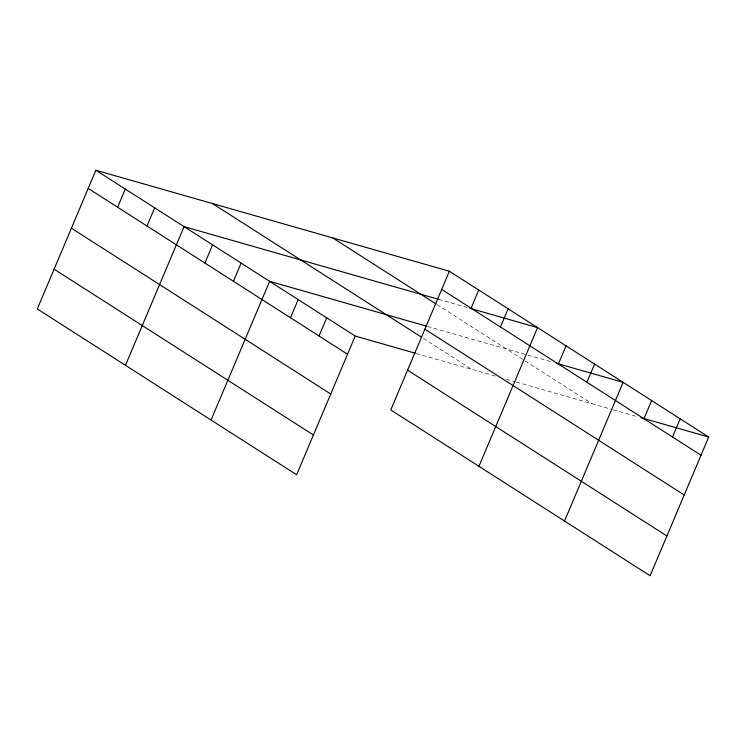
<?xml version="1.0" encoding="UTF-8"?>
<svg xmlns="http://www.w3.org/2000/svg" width="746" height="746" viewBox="0 0 746 746"><rect width="100%" height="100%" fill="white"/><g stroke="black" fill="none" stroke-linecap="round" stroke-linejoin="round"><path stroke-width="0.56" stroke-dasharray="3.73 2.8" d="M438.667 299.36L468.665 307.93M427.467 326.431L553.131 362.332M416.324 353.511L495.241 376.059M506.366 379.238L515.272 381.784M516.381 382.101L612.046 409.433M613.156 409.75L636.487 416.417M437.063 304.62L592.054 403.717M423.374 338.376L471.873 369.382"/><path stroke-width="1.12" d="M95.889 170.247L37.3 308.956L296.628 474.764L355.227 336.054L95.889 170.247L449.372 271.236L708.7 437.044L650.111 575.753L390.773 409.946L449.372 271.236M117.607 207.22L125.281 189.036M146.99 226.01L154.674 207.826M125.468 365.326L184.066 226.625L438.667 299.36M204.908 263.04L212.591 244.865M233.442 281.279L241.117 263.096M211.053 420.045L269.642 281.335L426.348 326.114M290.492 317.759L298.167 299.575M319.018 335.998L326.701 317.815M471.08 308.21L478.764 290.026M500.473 327L508.147 308.816M478.951 466.315L537.54 327.615L469.775 308.247M558.39 364.029L566.065 345.846M586.915 382.269L594.59 364.085M564.526 521.034L623.124 382.325L556.469 363.283M643.966 418.748L651.65 400.565M672.491 436.988L680.175 418.804M355.227 336.054L415.214 353.194M640.935 417.685L708.7 437.044M441.688 289.42L701.016 455.228M332.725 237.909L436.112 304.014M424.884 329.191L684.222 494.999M212.535 203.574L421.471 337.164M407.577 370.175L666.905 535.982M88.215 188.43L347.543 354.238M71.411 228.201L330.739 394.009M54.104 269.185L313.432 434.993"/></g></svg>
